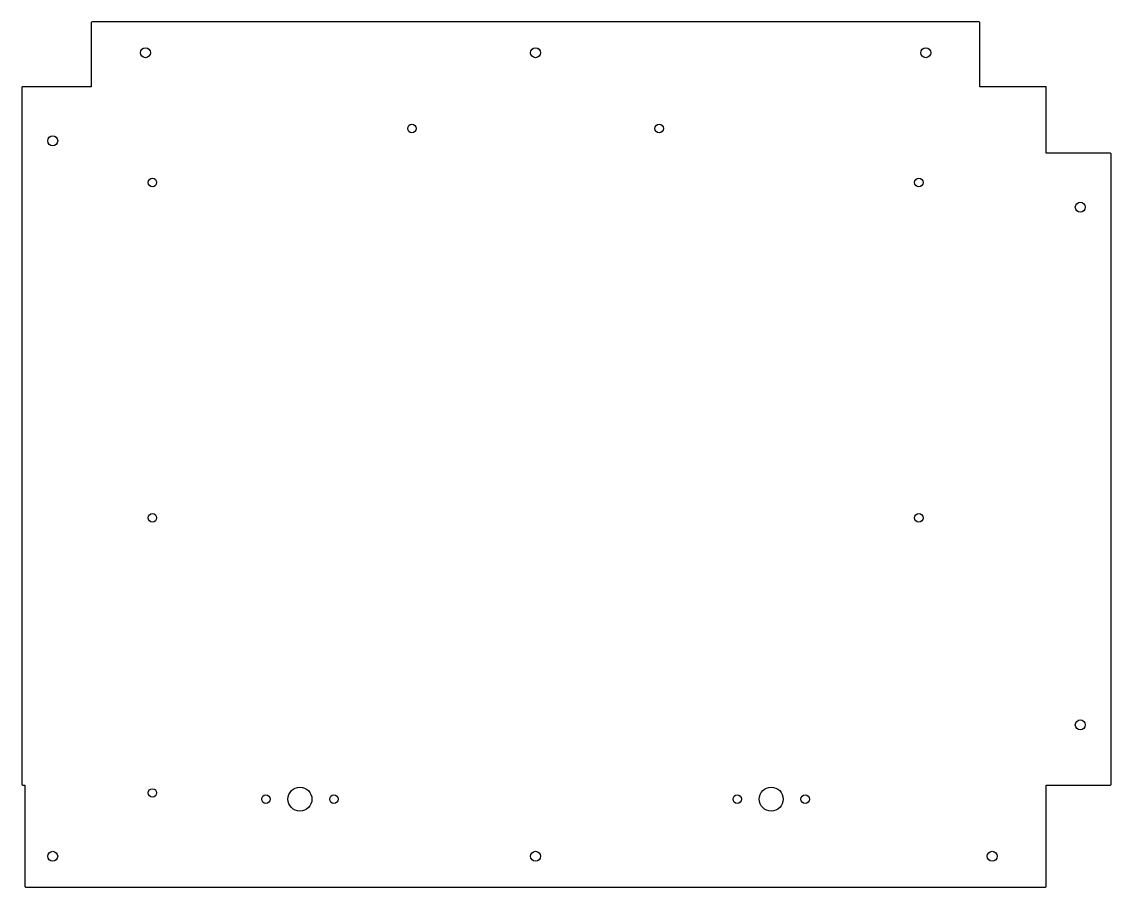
# Model space of a CAD drawing. Extents: x 0 to 705, y 0 to 560.
import ezdxf

# ---------------------------------------------------------------- set-up
doc = ezdxf.new("R2010")
doc.units = 0
doc.header["$MEASUREMENT"] = 0
doc.layers.get('0').update_dxf_attribs({"linetype": 'CONTINUOUS'})

msp = doc.modelspace()

# ---------------------------------------------------------------- linework, layer by layer
for p, q in [((45, 559.5), (45, 518)), ((619.5, 560), (45.5, 560)), ((620, 518), (620, 559.5)), ((0, 517.5), (0, 66.5)), ((45, 518), (0.5, 518)), ((662.5, 518), (620, 518)), ((663, 475), (663, 517.5)), ((704.5, 475), (663, 475)), ((705, 66.5), (705, 474.5)), ((0.5, 66), (2, 66)), ((2, 66), (2, 0.5)), ((663, 0.5), (663, 66)), ((663, 66), (704.5, 66)), ((2.5, 0), (662.5, 0))]:
    msp.add_line(p, q)
for centre, radius in [((80, 540), 3.25), ((332.5, 540), 3.25), ((585, 540), 3.25), ((252.5, 491), 2.75), ((412.5, 491), 2.75), ((20, 483), 3.25), ((84.5, 456), 2.75), ((580.5, 456), 2.75), ((685, 440), 3.25), ((84.5, 239), 2.75), ((580.5, 239), 2.75), ((685, 105), 3.25), ((84.5, 61), 2.75), ((180, 57), 7.75), ((485, 57), 7.75), ((158, 57), 2.75), ((202, 57), 2.75), ((463, 57), 2.75), ((507, 57), 2.75), ((20, 20), 3.25), ((332.5, 20), 3.25), ((628, 20), 3.25)]:
    msp.add_circle(centre, radius)
for centre, start, end in [((45.5, 559.5), 90, 180), ((619.5, 559.5), 0, 90), ((0.5, 517.5), 90, 180), ((662.5, 517.5), 0, 90), ((704.5, 474.5), 0, 90), ((0.5, 66.5), 180, 270), ((704.5, 66.5), 270, 0), ((2.5, 0.5), 180, 270), ((662.5, 0.5), 270, 0)]:
    msp.add_arc(centre, 0.5, start, end)

doc.saveas('drawing.dxf')
